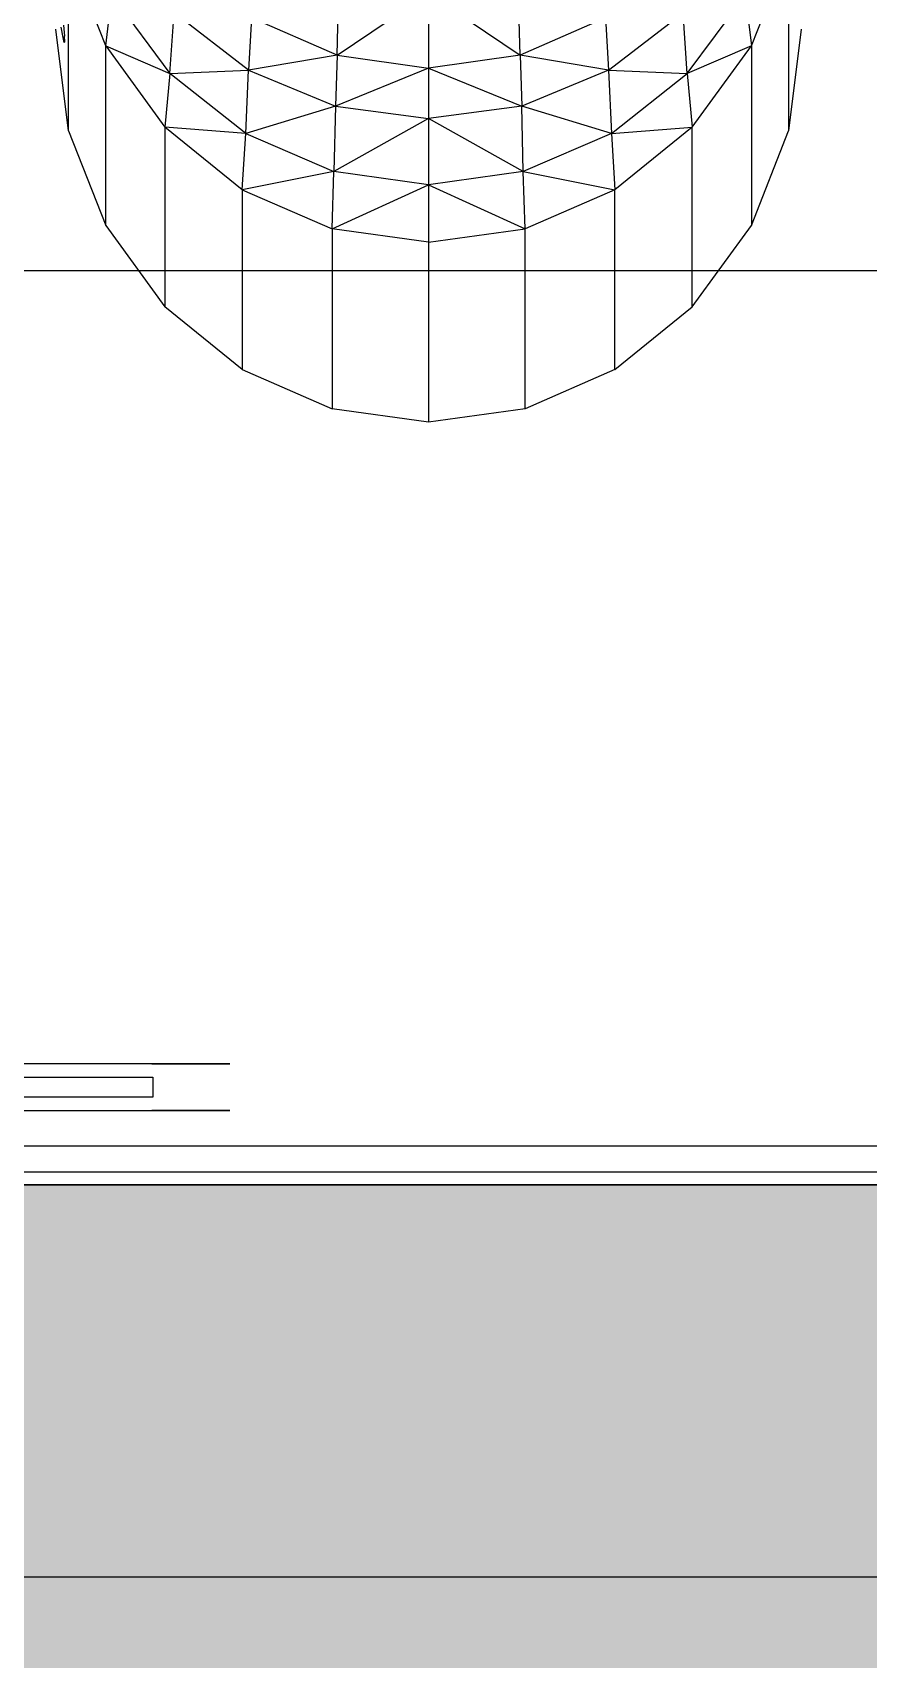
# Model space of a CAD drawing. Header units: inches. Extents: x 0 to 54693, y 0 to 31146.
# Drawn here: x 13277.4 to 13341.4, y 14712 to 14836.6 of the extents above; entities that cross this region are included whole.
import ezdxf

# ---------------------------------------------------------------- set-up
doc = ezdxf.new("R2010")
doc.units = ezdxf.units.IN
doc.header["$MEASUREMENT"] = 0
doc.layers.add('Added', color=3, linetype='Continuous')

msp = doc.modelspace()

# ---------------------------------------------------------------- linework, layer by layer
at = {"layer": 'Added', "linetype": 'Continuous', "lineweight": -2, "ltscale": 0.18}
for p, q in [((13307.74, 14974.64), (13307.74, 14806.72)), ((13283.02, 14835.54), (13280.17, 14842.8)), ((13280.17, 14829.03), (13280.17, 14842.8)), ((13332.46, 14835.54), (13335.31, 14842.8)), ((13335.31, 14842.8), (13335.31, 14829.03)), ((13300.73, 14834.81), (13300.88, 14840.54)), ((13314.75, 14834.81), (13314.6, 14840.54)), ((13283.02, 14835.54), (13283.49, 14839.4)), ((13283.49, 14839.4), (13287.94, 14833.42)), ((13300.73, 14834.81), (13307.74, 14839.55)), ((13307.74, 14839.55), (13314.75, 14834.81)), ((13327.54, 14833.42), (13331.99, 14839.4)), ((13331.99, 14839.4), (13332.46, 14835.54)), ((13287.94, 14833.42), (13288.25, 14838.07)), ((13293.96, 14833.67), (13288.25, 14838.07)), ((13321.52, 14833.67), (13327.23, 14838.07)), ((13327.54, 14833.42), (13327.23, 14838.07)), ((13280.17, 14829.03), (13279.19, 14836.82)), ((13279.76, 14836.18), (13279.62, 14836.95)), ((13279.79, 14837.11), (13279.86, 14836.28)), ((13294.19, 14837.67), (13293.96, 14833.67)), ((13300.73, 14834.81), (13294.19, 14837.67)), ((13321.28, 14837.67), (13314.75, 14834.81)), ((13321.28, 14837.67), (13321.52, 14833.67)), ((13336.28, 14836.82), (13335.31, 14829.03)), ((13279.84, 14835.8), (13279.76, 14836.18)), ((13279.88, 14835.83), (13279.84, 14835.8)), ((13279.88, 14835.83), (13279.86, 14836.28)), ((13283.02, 14835.54), (13287.94, 14833.42)), ((13283.02, 14821.77), (13283.02, 14835.54)), ((13283.02, 14835.54), (13287.55, 14829.3)), ((13332.46, 14835.54), (13327.54, 14833.42)), ((13327.92, 14829.3), (13332.46, 14835.54)), ((13332.46, 14835.54), (13332.46, 14821.77)), ((13300.73, 14834.81), (13293.96, 14833.67)), ((13300.73, 14834.81), (13300.61, 14830.91)), ((13300.73, 14834.81), (13307.74, 14833.83)), ((13314.75, 14834.81), (13307.74, 14833.83)), ((13314.75, 14834.81), (13314.87, 14830.91)), ((13321.52, 14833.67), (13314.75, 14834.81)), ((13287.94, 14833.42), (13287.55, 14829.3)), ((13287.94, 14833.42), (13293.96, 14833.67)), ((13293.74, 14828.82), (13287.94, 14833.42)), ((13293.74, 14828.82), (13293.96, 14833.67)), ((13293.96, 14833.67), (13300.61, 14830.91)), ((13307.74, 14833.83), (13300.61, 14830.91)), ((13307.74, 14833.83), (13314.87, 14830.91)), ((13321.52, 14833.67), (13314.87, 14830.91)), ((13321.52, 14833.67), (13321.74, 14828.82)), ((13321.52, 14833.67), (13327.54, 14833.42)), ((13321.74, 14828.82), (13327.54, 14833.42)), ((13327.54, 14833.42), (13327.92, 14829.3)), ((13300.61, 14830.91), (13293.74, 14828.82)), ((13300.61, 14830.91), (13300.49, 14825.92)), ((13300.61, 14830.91), (13307.74, 14829.96)), ((13314.87, 14830.91), (13307.74, 14829.96)), ((13321.74, 14828.82), (13314.87, 14830.91)), ((13314.99, 14825.92), (13314.87, 14830.91)), ((13293.47, 14824.52), (13287.55, 14829.3)), ((13287.55, 14829.3), (13287.55, 14815.54)), ((13293.74, 14828.82), (13287.55, 14829.3)), ((13307.74, 14829.96), (13300.49, 14825.92)), ((13314.99, 14825.92), (13307.74, 14829.96)), ((13321.74, 14828.82), (13327.92, 14829.3)), ((13327.92, 14829.3), (13322.01, 14824.52)), ((13327.92, 14815.54), (13327.92, 14829.3)), ((13280.17, 14829.03), (13283.02, 14821.77)), ((13293.47, 14824.52), (13293.74, 14828.82)), ((13293.74, 14828.82), (13300.49, 14825.92)), ((13321.74, 14828.82), (13314.99, 14825.92)), ((13321.74, 14828.82), (13322.01, 14824.52)), ((13332.46, 14821.77), (13335.31, 14829.03)), ((13300.49, 14825.92), (13293.47, 14824.52)), ((13300.35, 14821.51), (13300.49, 14825.92)), ((13307.74, 14824.9), (13300.49, 14825.92)), ((13314.99, 14825.92), (13307.74, 14824.9)), ((13314.99, 14825.92), (13322.01, 14824.52)), ((13315.13, 14821.51), (13314.99, 14825.92)), ((13293.47, 14824.52), (13300.35, 14821.51)), ((13293.47, 14824.52), (13293.47, 14810.75)), ((13300.35, 14821.51), (13307.74, 14824.9)), ((13307.74, 14824.9), (13315.13, 14821.51)), ((13322.01, 14824.52), (13315.13, 14821.51)), ((13322.01, 14810.75), (13322.01, 14824.52)), ((13283.02, 14821.77), (13287.55, 14815.54)), ((13307.74, 14820.49), (13300.35, 14821.51)), ((13300.35, 14821.51), (13300.35, 14807.75)), ((13307.74, 14820.49), (13315.13, 14821.51)), ((13315.13, 14807.75), (13315.13, 14821.51)), ((13327.92, 14815.54), (13332.46, 14821.77)), ((8565.31, 14818.32), (14228.23, 14818.32)), ((13293.47, 14810.75), (13287.55, 14815.54)), ((13322.01, 14810.75), (13327.92, 14815.54)), ((13293.47, 14810.75), (13300.35, 14807.75)), ((13322.01, 14810.75), (13315.13, 14807.75)), ((13307.74, 14806.72), (13300.35, 14807.75)), ((13315.13, 14807.75), (13307.74, 14806.72)), ((13286.56, 14757.59), (13249.78, 14757.59)), ((13286.56, 14757.59), (13288.15, 14757.59)), ((13288.15, 14757.59), (13286.56, 14757.59)), ((13288.15, 14757.59), (13289.58, 14757.59)), ((13289.58, 14757.59), (13288.15, 14757.59)), ((13289.58, 14757.59), (13290.8, 14757.59)), ((13290.8, 14757.59), (13289.58, 14757.59)), ((13290.8, 14757.59), (13291.74, 14757.59)), ((13291.74, 14757.59), (13290.8, 14757.59)), ((13291.74, 14757.59), (13292.33, 14757.59)), ((13292.33, 14757.59), (13291.74, 14757.59)), ((13292.33, 14757.59), (13292.53, 14757.59)), ((13292.53, 14757.59), (13292.33, 14757.59)), ((13249.78, 14756.57), (13286.63, 14756.57)), ((13286.63, 14756.57), (13286.63, 14755.03)), ((13286.63, 14755.03), (13249.78, 14755.03)), ((13249.78, 14754.01), (13286.56, 14754.01)), ((13286.56, 14754.01), (13288.15, 14754.01)), ((13288.15, 14754.01), (13286.56, 14754.01)), ((13288.15, 14754.01), (13289.58, 14754.01)), ((13289.58, 14754.01), (13288.15, 14754.01)), ((13289.58, 14754.01), (13290.8, 14754.01)), ((13290.8, 14754.01), (13289.58, 14754.01)), ((13290.8, 14754.01), (13291.74, 14754.01)), ((13291.74, 14754.01), (13290.8, 14754.01)), ((13291.74, 14754.01), (13292.33, 14754.01)), ((13292.33, 14754.01), (13291.74, 14754.01)), ((13292.33, 14754.01), (13292.53, 14754.01)), ((13292.53, 14754.01), (13292.33, 14754.01)), ((13078.66, 14751.32), (13578.66, 14751.32)), ((13078.66, 14751.32), (13578.66, 14751.32)), ((13578.23, 14748.32), (11753.23, 14748.32)), ((13578.66, 14748.32), (11753.23, 14748.32)), ((13078.66, 14749.32), (13578.66, 14749.32)), ((13078.66, 14748.32), (13578.66, 14748.32)), ((13578.66, 14748.32), (13078.66, 14748.32)), ((8565.31, 14718.32), (14228.23, 14718.32))]:
    msp.add_line(p, q, dxfattribs=at)
msp.add_solid([(13578.23, 14748.32), (13578.23, 14648.32), (11753.23, 14748.32), (11753.23, 14648.32)], dxfattribs=at)

doc.saveas('drawing.dxf')
